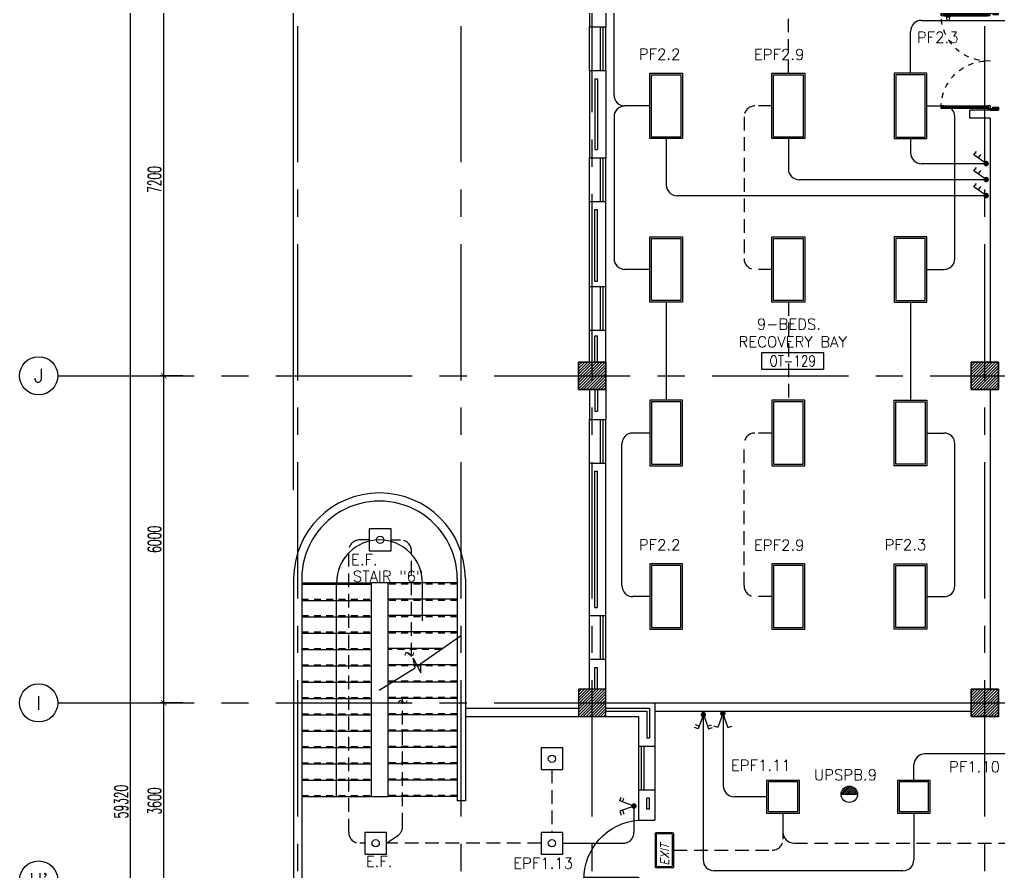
# Model space of a CAD drawing. Extents: x -0.3 to 91.9, y -1.1 to 78.4.
# Drawn here: x -0.35 to 17.6, y 33.88 to 49.5 of the extents above; entities that cross this region are included whole.
import ezdxf
from ezdxf.enums import TextEntityAlignment as Align

# ---------------------------------------------------------------- set-up
doc = ezdxf.new("R2010")
doc.units = 0
doc.header["$MEASUREMENT"] = 0
doc.header["$PDMODE"] = 34
for name, pattern in [('CENTERX2', [4, 2.5, -0.5, 0.5, -0.5]), ('HIDDEN', [0.375, 0.25, -0.125]), ('HIDDEN2', [0.1875, 0.125, -0.0625])]:
    doc.linetypes.add(name, pattern=pattern)
doc.layers.get('0').update_dxf_attribs({"linetype": 'CONTINUOUS'})
doc.layers.get('DEFPOINTS').update_dxf_attribs({"linetype": 'CONTINUOUS'})
for name, color, linetype in [('AX-CR', 11, 'CONTINUOUS'), ('AX-DIM', 11, 'CONTINUOUS'), ('AX-TXT', 2, 'CONTINUOUS'), ('AXES', 11, 'CENTERX2'), ('COL', 11, 'CONTINUOUS'), ('DOOR', 7, 'CONTINUOUS'), ('E-CLINE', 4, 'CONTINUOUS'), ('E-HLINE', 4, 'HIDDEN'), ('E-LITE', 4, 'CONTINUOUS'), ('E-SWITCH', 4, 'CONTINUOUS'), ('E-TEXT', 4, 'CONTINUOUS'), ('E-TRXT', 4, 'CONTINUOUS'), ('EL-LITE', 4, 'CONTINUOUS'), ('HAT', 11, 'CONTINUOUS'), ('INSUL', 11, 'CONTINUOUS'), ('RM-BOX', 11, 'CONTINUOUS'), ('RM-NAME', 11, 'CONTINUOUS'), ('RM-NO', 11, 'CONTINUOUS'), ('ROOF', 7, 'CONTINUOUS'), ('STR', 7, 'CONTINUOUS'), ('WALL', 11, 'CONTINUOUS'), ('WIN', 7, 'CONTINUOUS')]:
    doc.layers.add(name, color=color, linetype=linetype)
doc.styles.add('ITALICC', font='italicc')
doc.styles.add('ROMANS', font='ROMANS.shx', dxfattribs={"width": 0.6})
doc.dimstyles.new('STANDARD in', dxfattribs={"dimtxt": 0.24, "dimasz": 0.1, "dimexe": 0.07, "dimexo": 0.05, "dimgap": 0.05, "dimtad": 1, "dimdec": 0, "dimlfac": 1000, "dimzin": 0, "dimdsep": 46, "dimtxsty": 'ROMANS', "dimblk": 'ARCHTICK', "dimcen": 0.05, "dimdle": 0.05, "dimclrd": 7, "dimclre": 7, "dimclrt": 2, "dimadec": 0, "dimazin": 0, "dimtfac": 1, "dimtdec": 0, "dimtmove": 2, "dimatfit": 3, "dimldrblk": 'ARCHTICK', "dimfxl": 0, "dimtolj": 1, "dimtzin": 0, "dimarcsym": 0})

# ---------------------------------------------------------------- blocks, each defined once
blk = doc.blocks.new('*X109')
at = {"color": 0}
for p, q in [((31339, 149497), (31832, 149990)), ((31339, 149550), (31779, 149990)), ((31339, 149603), (31726, 149990)), ((31339, 149656), (31673, 149990)), ((31339, 149709), (31620, 149990)), ((31339, 149762), (31567, 149990)), ((31339, 149815), (31514, 149990)), ((31339, 149868), (31461, 149990)), ((31339, 149921), (31408, 149990)), ((31339, 149974), (31355, 149990)), ((31385, 149490), (31839, 149944)), ((31438, 149490), (31839, 149891)), ((31491, 149490), (31839, 149838)), ((31544, 149490), (31839, 149785)), ((31597, 149490), (31839, 149732)), ((31650, 149490), (31839, 149679)), ((31703, 149490), (31839, 149626)), ((31756, 149490), (31839, 149573)), ((31809, 149490), (31839, 149519))]:
    blk.add_line(p, q, dxfattribs=at)
blk = doc.blocks.new('*X108')
at = {"color": 0}
for p, q in [((24139, 149509), (24620, 149990)), ((24139, 149562), (24567, 149990)), ((24139, 149615), (24514, 149990)), ((24139, 149668), (24461, 149990)), ((24139, 149721), (24408, 149990)), ((24139, 149774), (24355, 149990)), ((24139, 149827), (24302, 149990)), ((24139, 149880), (24248, 149990)), ((24139, 149934), (24195, 149990)), ((24139, 149987), (24142, 149990)), ((24173, 149490), (24639, 149956)), ((24226, 149490), (24639, 149903)), ((24279, 149490), (24639, 149850)), ((24332, 149490), (24639, 149797)), ((24385, 149490), (24639, 149744)), ((24438, 149490), (24639, 149691)), ((24491, 149490), (24639, 149638)), ((24544, 149490), (24639, 149585)), ((24597, 149490), (24639, 149532))]:
    blk.add_line(p, q, dxfattribs=at)
blk = doc.blocks.new('*X105')
at = {"color": 0}
for p, q in [((31339, 155543), (31786, 155990)), ((31339, 155596), (31733, 155990)), ((31339, 155649), (31680, 155990)), ((31339, 155702), (31627, 155990)), ((31339, 155755), (31574, 155990)), ((31339, 155808), (31521, 155990)), ((31339, 155861), (31468, 155990)), ((31339, 155914), (31415, 155990)), ((31339, 155967), (31362, 155990)), ((31339, 155489), (31839, 155989)), ((31392, 155490), (31839, 155936)), ((31446, 155490), (31839, 155883)), ((31499, 155490), (31839, 155830)), ((31552, 155490), (31839, 155777)), ((31605, 155490), (31839, 155724)), ((31658, 155490), (31839, 155671)), ((31711, 155490), (31839, 155618)), ((31764, 155490), (31839, 155565)), ((31817, 155490), (31839, 155512))]:
    blk.add_line(p, q, dxfattribs=at)
blk = doc.blocks.new('*X104')
at = {"color": 0}
for p, q in [((24139, 155502), (24627, 155990)), ((24139, 155555), (24574, 155990)), ((24139, 155608), (24521, 155990)), ((24139, 155661), (24468, 155990)), ((24139, 155714), (24415, 155990)), ((24139, 155767), (24362, 155990)), ((24139, 155820), (24309, 155990)), ((24139, 155873), (24256, 155990)), ((24139, 155926), (24203, 155990)), ((24139, 155979), (24150, 155990)), ((24180, 155490), (24639, 155949)), ((24233, 155490), (24639, 155896)), ((24286, 155490), (24639, 155843)), ((24339, 155490), (24639, 155790)), ((24392, 155490), (24639, 155737)), ((24445, 155490), (24639, 155684)), ((24498, 155490), (24639, 155631)), ((24551, 155490), (24639, 155578)), ((24604, 155490), (24639, 155525))]:
    blk.add_line(p, q, dxfattribs=at)
blk = doc.blocks.new('RM1')
at = {"layer": 'RM-BOX'}
blk.add_lwpolyline([(570, -200), (-570, -200), (-570, -500), (570, -500)], close=True, dxfattribs=at)
at = {"layer": 'RM-NAME', "style": 'ROMANS'}
for tag, p in [('ROOMNAME1', (0, 324)), ('ROOMNAME2', (0, 0))]:
    blk.add_attdef(tag, text='', height=200, dxfattribs=at).set_placement(p, align=Align.MIDDLE)
at = {"layer": 'RM-NO', "style": 'ROMANS', "width": 0.8}
blk.add_attdef('ROOMNO', text='', height=200, dxfattribs=at).set_placement((0, -350), align=Align.MIDDLE)
blk = doc.blocks.new('AXL')
at = {"layer": 'AX-CR'}
blk.add_circle((-350, 0), 350, dxfattribs=at)
at = {"layer": 'AX-TXT', "style": 'ROMANS'}
blk.add_attdef('AX', text='', height=250, dxfattribs=at).set_placement((-350, 0), align=Align.MIDDLE)
blk = doc.blocks.new('_ARCHTICK')
at = {"color": 0, "linetype": 'ByBlock', "const_width": 0.15}
blk.add_lwpolyline([(-0.5, -0.5), (0.5, 0.5)], dxfattribs=at)
blk = doc.blocks.new('*D159')
at = {"layer": 'AX-DIM', "color": 7, "lineweight": -2, "ltscale": 0.3}
for p, q in [((9.805, 64.82), (1.613, 64.82)), ((1.683, 5.45), (1.683, 64.87)), ((10.483, 5.5), (1.613, 5.5))]:
    blk.add_line(p, q, dxfattribs=at)
at = {"layer": 'DEFPOINTS', "color": 0, "ltscale": 0.3}
for p in [(1.683, 64.82), (9.855, 64.82), (10.533, 5.5)]:
    blk.add_point(p, dxfattribs=at)
at = {"layer": 'AX-DIM', "color": 7, "lineweight": -2, "ltscale": 0.3, "xscale": 0.1, "yscale": 0.1, "zscale": 0.1}
for p, rotation in [((1.683, 64.82), 90), ((1.683, 5.5), 270)]:
    blk.add_blockref('_ARCHTICK', p, dxfattribs=dict(at, rotation=rotation))
at = {"layer": 'AX-DIM', "color": 2, "ltscale": 0.3, "insert": (1.513, 35.16), "char_height": 0.24, "attachment_point": 5, "rotation": 90, "style": 'ROMANS'}
blk.add_mtext('\\A1;59320', dxfattribs=at)
blk = doc.blocks.new('*D164')
at = {"layer": 'AX-DIM', "color": 7, "lineweight": -2, "ltscale": 0.3}
for p, q in [((2.645, 50.17), (2.225, 50.17)), ((2.295, 42.92), (2.295, 50.22)), ((2.645, 42.97), (2.225, 42.97))]:
    blk.add_line(p, q, dxfattribs=at)
at = {"layer": 'DEFPOINTS', "color": 0, "ltscale": 0.3}
for p in [(2.295, 50.17), (2.695, 50.17), (2.695, 42.97)]:
    blk.add_point(p, dxfattribs=at)
at = {"layer": 'AX-DIM', "color": 7, "lineweight": -2, "ltscale": 0.3, "xscale": 0.1, "yscale": 0.1, "zscale": 0.1}
for p, rotation in [((2.295, 50.17), 90), ((2.295, 42.97), 270)]:
    blk.add_blockref('_ARCHTICK', p, dxfattribs=dict(at, rotation=rotation))
at = {"layer": 'AX-DIM', "color": 2, "ltscale": 0.3, "insert": (2.125, 46.57), "char_height": 0.24, "attachment_point": 5, "rotation": 90, "style": 'ROMANS'}
blk.add_mtext('\\A1;7200', dxfattribs=at)
blk = doc.blocks.new('*D165')
at = {"layer": 'AX-DIM', "color": 7, "lineweight": -2, "ltscale": 0.3}
for p, q in [((2.645, 42.97), (2.225, 42.97)), ((2.295, 36.92), (2.295, 43.02)), ((2.645, 36.97), (2.225, 36.97))]:
    blk.add_line(p, q, dxfattribs=at)
at = {"layer": 'DEFPOINTS', "color": 0, "ltscale": 0.3}
for p in [(2.295, 42.97), (2.695, 42.97), (2.695, 36.97)]:
    blk.add_point(p, dxfattribs=at)
at = {"layer": 'AX-DIM', "color": 7, "lineweight": -2, "ltscale": 0.3, "xscale": 0.1, "yscale": 0.1, "zscale": 0.1}
for p, rotation in [((2.295, 42.97), 90), ((2.295, 36.97), 270)]:
    blk.add_blockref('_ARCHTICK', p, dxfattribs=dict(at, rotation=rotation))
at = {"layer": 'AX-DIM', "color": 2, "ltscale": 0.3, "insert": (2.125, 39.97), "char_height": 0.24, "attachment_point": 5, "rotation": 90, "style": 'ROMANS'}
blk.add_mtext('\\A1;6000', dxfattribs=at)
blk = doc.blocks.new('*D166')
at = {"layer": 'AX-DIM', "color": 7, "lineweight": -2, "ltscale": 0.3}
for p, q in [((2.295, 33.32), (2.295, 37.02)), ((2.645, 36.97), (2.225, 36.97)), ((2.645, 33.37), (2.225, 33.37))]:
    blk.add_line(p, q, dxfattribs=at)
at = {"layer": 'DEFPOINTS', "color": 0, "ltscale": 0.3}
for p in [(2.295, 36.97), (2.695, 36.97), (2.695, 33.37)]:
    blk.add_point(p, dxfattribs=at)
at = {"layer": 'AX-DIM', "color": 7, "lineweight": -2, "ltscale": 0.3, "xscale": 0.1, "yscale": 0.1, "zscale": 0.1}
for p, rotation in [((2.295, 36.97), 90), ((2.295, 33.37), 270)]:
    blk.add_blockref('_ARCHTICK', p, dxfattribs=dict(at, rotation=rotation))
at = {"layer": 'AX-DIM', "color": 2, "ltscale": 0.3, "insert": (2.125, 35.17), "char_height": 0.24, "attachment_point": 5, "rotation": 90, "style": 'ROMANS'}
blk.add_mtext('\\A1;3600', dxfattribs=at)
blk = doc.blocks.new('COL50')
at = {"layer": 'COL'}
blk.add_lwpolyline([(-250, 250), (-250, -250), (250, -250), (250, 250)], close=True, dxfattribs=at)
blk = doc.blocks.new('*D179')
at = {"layer": 'AX-DIM', "color": 7, "lineweight": -2, "ltscale": 0.3}
for p, q in [((4.675, 40.87), (4.675, 77.068)), ((9.9, 64.87), (9.9, 77.068)), ((4.625, 76.998), (9.95, 76.998))]:
    blk.add_line(p, q, dxfattribs=at)
at = {"layer": 'DEFPOINTS', "color": 0, "ltscale": 0.3}
for p in [(9.9, 76.998), (9.9, 64.82), (4.675, 40.82)]:
    blk.add_point(p, dxfattribs=at)
at = {"layer": 'AX-DIM', "color": 7, "lineweight": -2, "ltscale": 0.3, "xscale": 0.1, "yscale": 0.1, "zscale": 0.1, "rotation": 180}
blk.add_blockref('_ARCHTICK', (4.675, 76.998), dxfattribs=at)
at = {"layer": 'AX-DIM', "color": 7, "lineweight": -2, "ltscale": 0.3, "xscale": 0.1, "yscale": 0.1, "zscale": 0.1}
blk.add_blockref('_ARCHTICK', (9.9, 76.998), dxfattribs=at)
at = {"layer": 'AX-DIM', "color": 2, "ltscale": 0.3, "insert": (7.287, 77.168), "char_height": 0.24, "attachment_point": 5, "style": 'ROMANS'}
blk.add_mtext('\\A1;5225', dxfattribs=at)
blk = doc.blocks.new('A$C272A55A0')
at = {"layer": 'DOOR', "color": 0, "linetype": 'ByBlock'}
for p, q in [((0, 900), (0, 1050)), ((50, 1050), (0, 1050)), ((0, 900), (25, 900)), ((25, 950), (50, 950)), ((25, 900), (25, 950)), ((75, 900), (25, 900)), ((25, 850), (25, 900)), ((50, 950), (50, 1050)), ((75, 900), (75, 850)), ((1725, 900), (1775, 900)), ((1725, 900), (1725, 850)), ((1750, 950), (1750, 1050)), ((1750, 1050), (1800, 1050)), ((1775, 950), (1750, 950)), ((1775, 900), (1775, 950)), ((1800, 900), (1775, 900)), ((1775, 850), (1775, 900)), ((1800, 1050), (1800, 900)), ((42, 850), (25, 850)), ((58, 870), (42, 870)), ((42, 870), (42, 850)), ((58, 850), (58, 870)), ((75, 850), (58, 850)), ((1725, 850), (1742, 850)), ((1742, 870), (1758, 870)), ((1742, 850), (1742, 870)), ((1758, 870), (1758, 850)), ((1758, 850), (1775, 850)), ((25, 50), (42, 50)), ((25, 50), (25, 0)), ((25, 0), (75, 0)), ((75, 0), (25, 0)), ((42, 50), (42, 30)), ((42, 30), (58, 30)), ((58, 50), (75, 50)), ((58, 50), (58, 30)), ((75, 50), (75, 0)), ((1718, 160), (1709, 160)), ((1709, 95), (1709, 160)), ((1718, 95), (1709, 95)), ((1725, 173), (1718, 173)), ((1718, 173), (1718, 83)), ((1718, 95), (1718, 160)), ((1725, 83), (1718, 83)), ((1742, 50), (1725, 50)), ((1725, 50), (1725, 0)), ((1775, 0), (1725, 0)), ((1725, 0), (1775, 0)), ((1742, 50), (1742, 30)), ((1758, 30), (1742, 30)), ((1775, 50), (1758, 50)), ((1758, 50), (1758, 30)), ((1775, 173), (1782, 173)), ((1775, 83), (1782, 83)), ((1775, 50), (1775, 0)), ((1782, 173), (1782, 83)), ((1782, 160), (1791, 160)), ((1782, 95), (1782, 160)), ((1782, 95), (1791, 95)), ((1791, 95), (1791, 160))]:
    blk.add_line(p, q, dxfattribs=at)
at = {"layer": 'DOOR', "color": 9, "linetype": 'ByBlock'}
for p, q in [((50, 1050), (0, 1010)), ((50, 1050), (0, 937)), ((50, 1050), (37, 950)), ((1750, 1050), (1800, 1010)), ((1750, 1050), (1800, 937)), ((1750, 1050), (1763, 950))]:
    blk.add_line(p, q, dxfattribs=at)
at = {"layer": 'DOOR', "linetype": 'ByBlock'}
for p, q in [((25, 850), (25, 50)), ((42, 850), (42, 50)), ((58, 850), (58, 50)), ((75, 50), (75, 850)), ((1725, 50), (1725, 850)), ((1742, 850), (1742, 50)), ((1758, 850), (1758, 50)), ((1775, 850), (1775, 50))]:
    blk.add_line(p, q, dxfattribs=at)
at = {"layer": 'DOOR', "color": 0, "linetype": 'ByBlock'}
for centre in [(1676, 128), (1824, 128)]:
    blk.add_circle(centre, 32.4, dxfattribs=at)
at = {"layer": 'DOOR', "color": 9, "linetype": 'ByBlock'}
for centre, radius, start, end in [((50, 1050), 54.4, 203.2074, 270), ((50, 1050), 74.4, 227.7764, 270), ((50, 1050), 94.4, 238.0182, 270), ((50, 1050), 114, 244.0838, 257.3774), ((50, 1050), 134, 248.1598, 259.28), ((50, 1050), 154, 251.1053, 256.2858), ((50, 1050), 34.4, 180, 270), ((50, 1050), 14.4, 180, 270), ((1750, 1050), 14.4, 270, 0), ((1750, 1050), 34.4, 270, 0), ((1750, 1050), 54.4, 270, 336.7926), ((1750, 1050), 74.4, 270, 312.2236), ((1750, 1050), 94.4, 270, 301.9818), ((1750, 1050), 114, 282.6226, 295.9162), ((1750, 1050), 134, 280.72, 291.8402), ((1750, 1050), 154, 283.7142, 288.8947)]:
    blk.add_arc(centre, radius, start, end, dxfattribs=at)
at = {"layer": 'DOOR', "linetype": 'HIDDEN', "ltscale": 0.5}
for centre, start, end in [((50, 851), 268.3174, 3.2965), ((1750, 851), 176.7035, 271.6826)]:
    blk.add_arc(centre, 851, start, end, dxfattribs=at)
at = {"layer": 'WALL', "linetype": 'ByBlock'}
blk.add_line((1800, 900), (1800, 1050), dxfattribs=at)
blk = doc.blocks.new('EXIT')
at = {"layer": 'E-LITE', "color": 4}
for p, q in [((-0.32, 0.15), (-0.32, -0.15)), ((0.3, 0.17), (-0.3, 0.17)), ((0.32, -0.15), (0.32, 0.15)), ((-0.3, -0.17), (0.3, -0.17))]:
    blk.add_line(p, q, dxfattribs=at)
at = {"layer": 'E-LITE', "color": 8}
for p, q in [((-0.3, 0.13), (-0.3, -0.13)), ((0.28, 0.15), (-0.28, 0.15)), ((0.3, -0.13), (0.3, 0.13)), ((-0.28, -0.15), (0.28, -0.15))]:
    blk.add_line(p, q, dxfattribs=at)
at = {"layer": 'E-LITE', "color": 4}
for centre, start, end in [((-0.3, 0.15), 90, 180), ((0.3, 0.15), 360, 90), ((-0.3, -0.15), 180, 270), ((0.3, -0.15), 270, 0)]:
    blk.add_arc(centre, 0.02, start, end, dxfattribs=at)
at = {"layer": 'E-LITE', "color": 8}
for centre, start, end in [((-0.28, 0.13), 90, 180), ((0.28, 0.13), 0, 90), ((-0.28, -0.13), 180, 270), ((0.28, -0.13), 270, 0)]:
    blk.add_arc(centre, 0.02, start, end, dxfattribs=at)
at = {"layer": 'E-LITE', "color": 5, "style": 'ITALICC'}
blk.add_text('EXIT', height=0.15, dxfattribs=at).set_placement((-0.284, -0.078))
blk = doc.blocks.new('L44')
at = {"layer": 'E-LITE'}
blk.add_lwpolyline([(-0.61, 0.3), (-0.61, -0.3), (0.59, -0.3), (0.59, 0.3)], close=True, dxfattribs=at)
at = {"layer": 'E-LITE', "color": 8}
blk.add_lwpolyline([(-0.58, 0.27), (-0.58, -0.27), (0.56, -0.27), (0.56, 0.27)], close=True, dxfattribs=at)
blk = doc.blocks.new('L42')
at = {"layer": 'E-LITE'}
for p, q in [((0.3, 0.3), (-0.3, 0.3)), ((-0.3, 0.3), (-0.3, -0.3)), ((0.3, -0.3), (0.3, 0.3)), ((-0.3, -0.3), (0.3, -0.3))]:
    blk.add_line(p, q, dxfattribs=at)
at = {"layer": 'E-LITE', "color": 8}
blk.add_lwpolyline([(-0.27, 0.27), (-0.27, -0.27), (0.27, -0.27), (0.27, 0.27)], close=True, dxfattribs=at)
blk = doc.blocks.new('2G2W')
for p, q in [((0, 0), (0.517, 0.188)), ((0, 0), (0.517, -0.188)), ((0.423, 0.154), (0.372, 0.295)), ((0.517, 0.188), (0.466, 0.329)), ((0.423, -0.154), (0.372, -0.295)), ((0.517, -0.188), (0.466, -0.329))]:
    blk.add_line(p, q)
at = {"const_width": 0.1}
blk.add_lwpolyline([(-0.05, 0, 1), (0.05, 0, 1)], format="xyb", close=True, dxfattribs=at)
blk = doc.blocks.new('EL')
at = {"layer": 'EL-LITE'}
h = blk.add_hatch(dxfattribs=at)
h.set_pattern_fill('ANSI31', color=4, scale=0.2, style=0)
h.set_pattern_definition([(45, (587.071197, 567.777136), (-0.0176776695, 0.0176776695), [])])
h.paths.add_polyline_path([(0.15, 0, 1), (-0.15, 0)])
at = {"layer": 'EL-LITE', "color": 4}
blk.add_line((-0.15, 0), (0.15, 0), dxfattribs=at)
blk.add_circle((0, 0), 0.15, dxfattribs=at)

msp = doc.modelspace()

# ---------------------------------------------------------------- linework, layer by layer
for p, q in [((6.1, 39.1702), (6.1, 35.2502)), ((6.4, 39.1702), (6.1, 39.1702)), ((6.4, 39.1702), (6.4, 35.2502)), ((7.0066, 37.6902), (7.7379, 38.1979)), ((6.8662, 37.7888), (7.0066, 37.5199)), ((6.9013, 37.6134), (6.8662, 37.7888)), ((6.246, 37.2043), (6.9013, 37.6134)), ((7.0066, 37.5199), (7.0066, 37.6902)), ((6.5118, 37.3702), (6.4, 37.3702)), ((6.4797, 37.3502), (6.4, 37.3502)), ((6.1, 35.2502), (6.4, 35.2502))]:
    msp.add_line(p, q)
at = {"layer": 'AXES'}
for p, q in [((4.75, -1.1143), (4.75, 77.6984)), ((7.75, -1.1143), (7.75, 77.6984)), ((10.15, 43.805), (10.15, 77.6984)), ((17.35, -1.1143), (17.35, 77.6984)), ((10.15, -1.1143), (10.15, 43.805)), ((0.35, 42.97), (68.39, 42.97)), ((0.35, 36.97), (68.39, 36.97))]:
    msp.add_line(p, q, dxfattribs=at)
at = {"layer": 'COL'}
msp.add_lwpolyline([(17.1, 43.22), (17.1, 42.72), (17.6, 42.72), (17.6, 43.22)], close=True, dxfattribs=at)
at = {"layer": 'DOOR'}
msp.add_lwpolyline([(10, 33.72), (10, 33.77), (11, 33.77), (11, 33.72), (10, 33.72, -0.394043), (11, 34.82, -0.4142136)], format="xyb", dxfattribs=at)
at = {"layer": 'E-CLINE', "color": 4}
for p, q in [((10.5513, 48.1201), (10.5513, 51.1755)), ((11.2067, 47.9201), (10.7513, 47.9201)), ((16.2889, 47.9201), (16.6016, 47.9201)), ((10.5513, 47.7201), (10.5513, 45.1201)), ((16.8016, 45.1201), (16.8016, 47.7201)), ((11.2067, 44.9201), (10.7513, 44.9201)), ((16.2889, 44.9201), (16.6016, 44.9201)), ((11.2067, 41.9201), (10.894, 41.9201)), ((16.2889, 41.9201), (16.6016, 41.9201)), ((10.694, 39.1201), (10.694, 41.7201)), ((16.8016, 39.1201), (16.8016, 41.7201)), ((11.2067, 38.9201), (10.894, 38.9201)), ((16.2889, 38.9201), (16.6016, 38.9201))]:
    msp.add_line(p, q, dxfattribs=at)
at = {"layer": 'E-CLINE', "color": 4, "linetype": 'ByBlock'}
for p, q in [((16.1889, 49.4884), (17.7484, 49.4884)), ((15.9889, 48.5201), (15.9889, 49.2884)), ((11.5067, 44.3201), (11.5067, 42.5201)), ((15.9889, 44.3201), (15.9889, 42.5201)), ((18.2495, 36.0334), (16.2495, 36.0334)), ((16.0495, 35.549), (16.0495, 35.8334)), ((13.6495, 34.949), (13.6495, 34.4671))]:
    msp.add_line(p, q, dxfattribs=at)
for centre, start, end in [((16.1889, 49.2884), 90, 180), ((16.2495, 35.8334), 90, 180), ((13.8495, 34.599), 180, 270)]:
    msp.add_arc(centre, 0.2, start, end, dxfattribs=at)
at = {"layer": 'E-CLINE', "color": 4}
for centre, start, end in [((10.7513, 48.1201), 180, 270), ((10.7513, 47.7201), 90, 180), ((16.6016, 47.7201), 0, 90), ((10.7513, 45.1201), 180, 270), ((16.6016, 45.1201), 270, 0), ((10.894, 41.7201), 90, 180), ((16.6016, 41.7201), 0, 90), ((10.894, 39.1201), 180, 270), ((16.6016, 39.1201), 270, 0)]:
    msp.add_arc(centre, 0.2, start, end, dxfattribs=at)
at = {"layer": 'E-HLINE', "color": 4}
for p, q in [((13.7478, 48.5201), (13.7478, 49.6101)), ((13.4478, 47.9201), (13.1352, 47.9201)), ((12.9352, 47.7201), (12.9352, 45.1201)), ((13.4478, 44.9201), (13.1352, 44.9201)), ((13.7478, 44.3201), (13.7478, 42.5201)), ((13.4478, 41.9201), (13.1352, 41.9201)), ((12.9352, 39.1201), (12.9352, 41.7201)), ((6.0616, 39.9601), (5.8867, 39.9601)), ((6.4616, 39.9601), (6.6364, 39.9601)), ((5.6867, 34.595), (5.6867, 39.7601)), ((6.8364, 37.823), (6.8364, 39.7601)), ((13.4478, 38.9201), (13.1352, 38.9201)), ((6.6731, 34.7007), (6.6731, 37.0502)), ((9.4125, 35.745), (9.4125, 34.595)), ((6.3799, 34.395), (6.5858, 34.5355)), ((5.9799, 34.395), (5.8867, 34.395)), ((9.2125, 34.395), (6.3799, 34.395)), ((13.8495, 34.399), (20.6495, 34.399)), ((11.6452, 34.2671), (13.4495, 34.2671))]:
    msp.add_line(p, q, dxfattribs=at)
for centre, start, end in [((13.1352, 47.7201), 90, 180), ((13.1352, 45.1201), 180, 270), ((13.1352, 41.7201), 90, 180), ((5.8867, 39.7601), 90, 180), ((6.6364, 39.7601), 0, 90), ((13.1352, 39.1201), 180, 270), ((6.4731, 34.7007), 304.30135, 0), ((5.8867, 34.595), 180, 270), ((13.4495, 34.4671), 270, 0)]:
    msp.add_arc(centre, 0.2, start, end, dxfattribs=at)
at = {"layer": 'E-LITE'}
for points in [[(6.0616, 40.1601), (6.0616, 39.7601), (6.4616, 39.7601), (6.4616, 40.1601)], [(9.2125, 36.145), (9.2125, 35.745), (9.6125, 35.745), (9.6125, 36.145)], [(5.9799, 34.595), (5.9799, 34.195), (6.3799, 34.195), (6.3799, 34.595)], [(9.2125, 34.595), (9.2125, 34.195), (9.6125, 34.195), (9.6125, 34.595)]]:
    msp.add_lwpolyline(points, close=True, dxfattribs=at)
for centre in [(6.2616, 39.9601), (9.4125, 35.945), (6.1799, 34.395), (9.4125, 34.395)]:
    msp.add_circle(centre, 0.0667, dxfattribs=at)
at = {"layer": 'E-SWITCH', "color": 4}
for p, q in [((11.5067, 47.3201), (11.5067, 46.4732)), ((13.7478, 47.3201), (13.7478, 46.7667)), ((15.9889, 47.3201), (15.9889, 47.0603)), ((17.1516, 47.0238), (17.1954, 47.0846)), ((17.3747, 46.8603), (16.1889, 46.8603)), ((17.3747, 46.863), (17.1516, 47.0238)), ((17.2327, 46.9653), (17.2765, 47.0262)), ((17.1516, 46.7303), (17.1954, 46.7911)), ((17.3747, 46.5695), (17.1516, 46.7303)), ((17.2327, 46.6718), (17.2765, 46.7327)), ((17.3747, 46.5667), (13.9478, 46.5667)), ((17.1516, 46.4368), (17.1954, 46.4976)), ((17.3747, 46.276), (17.1516, 46.4368)), ((17.2327, 46.3783), (17.2765, 46.4392)), ((17.3747, 46.2732), (11.7067, 46.2732)), ((12.5542, 36.82), (12.5542, 35.449)), ((12.185, 36.7535), (12.185, 34.0914)), ((12.5464, 36.7739), (12.4523, 36.5155)), ((12.5464, 36.7739), (12.6404, 36.5155)), ((12.4523, 36.5155), (12.3819, 36.5412)), ((12.6404, 36.5155), (12.7109, 36.5412)), ((13.3495, 35.249), (12.7542, 35.249)), ((10.9166, 35.0774), (10.9166, 34.595)), ((16.0495, 34.949), (16.0495, 34.0914)), ((9.6125, 34.395), (10.7166, 34.395)), ((15.8495, 33.8914), (12.385, 33.8914))]:
    msp.add_line(p, q, dxfattribs=at)
at = {"layer": 'E-SWITCH', "color": 4, "const_width": 0.05}
for points in [[(17.395, 46.8484, 1), (17.3544, 46.8776, 1)], [(17.395, 46.5549, 1), (17.3544, 46.5841, 1)], [(17.395, 46.2614, 1), (17.3544, 46.2906, 1)], [(12.5464, 36.7989, -1), (12.5464, 36.7489, -1)]]:
    msp.add_lwpolyline(points, format="xyb", close=True, dxfattribs=at)
at = {"layer": 'E-SWITCH', "color": 4}
for centre, start, end in [((16.1889, 47.0603), 180, 270), ((13.9478, 46.7667), 180, 270), ((11.7067, 46.4732), 180, 270), ((12.7542, 35.449), 180, 270), ((10.7166, 34.595), 270, 0), ((12.385, 34.0914), 180, 270), ((15.8495, 34.0914), 270, 0)]:
    msp.add_arc(centre, 0.2, start, end, dxfattribs=at)
at = {"layer": 'INSUL'}
for p, q in [((10.2, 48.42), (10.2, 47.12)), ((10.2, 48.42), (10.25, 48.42)), ((10.25, 48.42), (10.25, 47.12)), ((10.2, 47.12), (10.25, 47.12)), ((10.2, 46.02), (10.25, 46.02)), ((10.2, 44.705), (10.2, 46.02)), ((10.25, 44.705), (10.25, 46.02)), ((10.2, 44.705), (10.25, 44.705)), ((10.2, 43.22), (10.2, 43.705)), ((10.2, 43.705), (10.25, 43.705)), ((10.25, 43.22), (10.25, 43.705)), ((10.2, 42.72), (10.2, 42.32)), ((10.25, 42.72), (10.25, 42.32)), ((10.2, 42.32), (10.25, 42.32)), ((10.2, 41.22), (10.25, 41.22)), ((10.2, 38.72), (10.2, 41.22)), ((10.25, 38.72), (10.25, 41.22)), ((10.2, 38.72), (10.25, 38.72)), ((10.2, 37.22), (10.2, 37.62)), ((10.2, 37.62), (10.25, 37.62)), ((10.25, 37.22), (10.25, 37.62)), ((10.4, 36.87), (11.2, 36.87)), ((10.4, 36.82), (11.15, 36.82)), ((11.15, 36.82), (11.15, 36.32)), ((11.2, 36.87), (11.2, 36.32)), ((11.2, 36.32), (11.15, 36.32)), ((11.2, 35.22), (11.15, 35.22)), ((11.15, 35.02), (11.15, 35.22)), ((11.2, 35.02), (11.2, 35.22)), ((11.2, 35.02), (11.15, 35.02))]:
    msp.add_line(p, q, dxfattribs=at)
at = {"layer": 'ROOF'}
for p, q in [((7.825, 36.87), (9.9, 36.87)), ((7.825, 36.72), (9.9, 36.72))]:
    msp.add_line(p, q, dxfattribs=at)
at = {"layer": 'STR'}
for p, q in [((4.825, 39.1702), (6.1, 39.1702)), ((4.825, 39.1502), (6.1, 39.1502)), ((5.4625, 35.2502), (5.4625, 39.1726)), ((7.675, 39.1702), (6.4, 39.1702)), ((7.0375, 38.4771), (7.0375, 39.1726)), ((4.825, 38.8502), (6.1, 38.8502)), ((7.675, 38.8702), (6.4, 38.8702)), ((4.825, 38.5502), (6.1, 38.5502)), ((7.675, 38.5702), (6.4, 38.5702)), ((4.825, 38.2502), (6.1, 38.2502)), ((7.675, 38.2702), (6.4, 38.2702)), ((4.825, 37.9502), (6.1, 37.9502)), ((7.4099, 37.9702), (6.4, 37.9702)), ((4.825, 37.6502), (6.1, 37.6502)), ((7.675, 37.6702), (6.4, 37.6702)), ((4.825, 37.3502), (6.1, 37.3502)), ((6.5118, 37.3702), (6.4, 37.3702)), ((6.4797, 37.3502), (6.4, 37.3502)), ((7.675, 37.3502), (6.4, 37.3502)), ((4.825, 37.0502), (6.1, 37.0502)), ((7.675, 37.0502), (6.4, 37.0502)), ((4.825, 36.7502), (6.1, 36.7502)), ((7.675, 36.7502), (6.4, 36.7502)), ((4.825, 36.4502), (6.1, 36.4502)), ((7.675, 36.4502), (6.4, 36.4502)), ((4.825, 36.1502), (6.1, 36.1502)), ((7.675, 36.1502), (6.4, 36.1502)), ((4.825, 35.8502), (6.1, 35.8502)), ((7.675, 35.8502), (6.4, 35.8502)), ((4.825, 35.5502), (6.1, 35.5502)), ((7.675, 35.5502), (6.4, 35.5502)), ((4.825, 35.2502), (6.1, 35.2502)), ((7.675, 35.2502), (6.4, 35.2502))]:
    msp.add_line(p, q, dxfattribs=at)
at = {"layer": 'STR', "linetype": 'HIDDEN2'}
for p, q in [((4.825, 39.1702), (6.1, 39.1702)), ((4.825, 39.1502), (6.1, 39.1502)), ((7.675, 39.1502), (6.4, 39.1502)), ((4.825, 38.8702), (6.1, 38.8702)), ((7.675, 38.8502), (6.4, 38.8502)), ((4.825, 38.5702), (6.1, 38.5702)), ((7.675, 38.5502), (6.4, 38.5502)), ((4.825, 38.2702), (6.1, 38.2702)), ((7.675, 38.2502), (6.4, 38.2502)), ((4.825, 37.9702), (6.1, 37.9702)), ((7.3811, 37.9502), (6.4, 37.9502)), ((4.825, 37.6702), (6.1, 37.6702)), ((7.675, 37.6502), (6.4, 37.6502)), ((4.825, 37.3702), (6.1, 37.3702)), ((7.675, 37.3702), (6.4, 37.3702)), ((4.825, 37.0702), (6.1, 37.0702)), ((7.675, 37.0702), (6.4, 37.0702)), ((4.825, 36.7702), (6.1, 36.7702)), ((7.675, 36.7702), (6.4, 36.7702)), ((4.825, 36.4702), (6.1, 36.4702)), ((7.675, 36.4702), (6.4, 36.4702)), ((4.825, 36.1702), (6.1, 36.1702)), ((7.675, 36.1702), (6.4, 36.1702)), ((4.825, 35.8702), (6.1, 35.8702)), ((7.675, 35.8702), (6.4, 35.8702)), ((4.825, 35.5702), (6.1, 35.5702)), ((7.675, 35.5702), (6.4, 35.5702)), ((4.825, 35.2702), (6.1, 35.2702)), ((7.675, 35.2702), (6.4, 35.2702))]:
    msp.add_line(p, q, dxfattribs=at)
at = {"layer": 'STR'}
msp.add_arc((6.25, 39.1726), 0.7875, 0, 180, dxfattribs=at)
at = {"layer": 'WALL'}
for p, q in [((10.1, 49.92), (10.1, 49.37)), ((10.4, 49.92), (10.4, 49.37)), ((10.1, 49.37), (10.4, 49.37)), ((10.1, 48.57), (10.1, 46.97)), ((10.1, 48.57), (10.4, 48.57)), ((10.4, 48.57), (10.4, 46.97)), ((17.6, 47.845), (17.075, 47.845)), ((17.075, 47.695), (17.075, 47.845)), ((17.45, 47.695), (17.075, 47.695)), ((17.45, 47.695), (17.45, 43.22)), ((10.1, 46.97), (10.4, 46.97)), ((10.1, 46.17), (10.4, 46.17)), ((10.1, 44.605), (10.1, 46.17)), ((10.4, 44.605), (10.4, 46.17)), ((10.1, 44.605), (10.4, 44.605)), ((10.1, 44.605), (10.4, 44.605)), ((10.1, 43.22), (10.1, 43.805)), ((10.1, 43.805), (10.4, 43.805)), ((10.1, 43.805), (10.4, 43.805)), ((10.4, 43.22), (10.4, 43.805)), ((10.1, 42.72), (10.1, 42.17)), ((10.4, 42.72), (10.4, 42.17)), ((17.45, 42.72), (17.45, 37.22)), ((10.1, 42.17), (10.4, 42.17)), ((10.1, 41.37), (10.4, 41.37)), ((10.1, 38.57), (10.1, 41.37)), ((10.4, 38.57), (10.4, 41.37)), ((4.675, 39.2455), (4.675, 33.47)), ((4.825, 39.2455), (4.825, 33.62)), ((7.675, 39.2455), (7.675, 35.17)), ((7.825, 39.2455), (7.825, 35.17)), ((10.1, 38.57), (10.4, 38.57)), ((10.1, 37.22), (10.1, 37.77)), ((10.1, 37.77), (10.4, 37.77)), ((10.4, 37.22), (10.4, 37.77)), ((10.4, 36.97), (17.1, 36.97)), ((11.3, 36.97), (11.3, 36.17)), ((11.3, 36.82), (17.1, 36.82)), ((10.4, 36.72), (11, 36.72)), ((11, 36.72), (11, 36.17)), ((11.3, 36.17), (11, 36.17)), ((11.3, 35.37), (11, 35.37)), ((11, 35.37), (11, 34.82)), ((11.3, 35.37), (11.3, 34.82)), ((11, 34.82), (11.3, 34.82))]:
    msp.add_line(p, q, dxfattribs=at)
at = {"layer": 'WALL', "linetype": 'ByBlock', "ltscale": 0.3}
msp.add_line((7.825, 35.17), (7.6749, 35.17), dxfattribs=at)
for points in [[(9.9, 43.22), (10.4, 43.22), (10.4, 42.72), (9.9, 42.72)], [(17.6, 42.72), (17.1, 42.72), (17.1, 43.22), (17.6, 43.22)], [(17.1, 37.22), (17.6, 37.22), (17.6, 36.72), (17.1, 36.72)]]:
    msp.add_lwpolyline(points, close=True, dxfattribs=at)
at = {"layer": 'WALL'}
msp.add_lwpolyline([(10.4, 37.22), (9.9, 37.22), (9.9, 36.72), (10.4, 36.72)], close=True, dxfattribs=at)
for radius, end in [(1.575, 180), (1.425, 180.00002)]:
    msp.add_arc((6.25, 39.2455), radius, 0, end, dxfattribs=at)
at = {"layer": 'WIN'}
for p, q in [((10.1, 48.57), (10.1, 49.37)), ((10.3, 48.57), (10.3, 49.37)), ((10.35, 48.57), (10.35, 49.37)), ((10.4, 48.57), (10.4, 49.37)), ((10.1, 46.17), (10.1, 46.97)), ((10.3, 46.17), (10.3, 46.97)), ((10.35, 46.17), (10.35, 46.97)), ((10.4, 46.17), (10.4, 46.97)), ((10.1, 43.805), (10.1, 44.605)), ((10.3, 43.805), (10.3, 44.605)), ((10.35, 43.805), (10.35, 44.605)), ((10.4, 43.805), (10.4, 44.605)), ((10.1, 41.37), (10.1, 42.17)), ((10.3, 41.37), (10.3, 42.17)), ((10.35, 41.37), (10.35, 42.17)), ((10.4, 41.37), (10.4, 42.17)), ((10.1, 37.77), (10.1, 38.57)), ((10.3, 37.77), (10.3, 38.57)), ((10.35, 37.77), (10.35, 38.57)), ((10.4, 37.77), (10.4, 38.57)), ((11, 36.17), (11, 35.37)), ((11.05, 36.17), (11.05, 35.37)), ((11.1, 36.17), (11.1, 35.37)), ((11.3, 36.17), (11.3, 35.37))]:
    msp.add_line(p, q, dxfattribs=at)

# ---------------------------------------------------------------- block references
at = {"layer": 'AXES', "xscale": 0.0009999999892897904, "yscale": 0.000999999996565748, "zscale": 0.001}
for p, values in [((0.35, 42.97), {'AX': 'J'}), ((0.35, 36.97), {'AX': 'I'}), ((0.35, 33.72), {'AX': "H'"})]:
    msp.add_blockref('AXL', p, dxfattribs=at).add_auto_attribs(values)
at = {"layer": 'COL', "xscale": 0.0009999999892897904, "yscale": 0.000999999996565748, "zscale": 0.001}
for p in [(10.15, 42.97), (10.15, 36.97), (17.35, 36.97)]:
    msp.add_blockref('COL50', p, dxfattribs=at)
at = {"layer": 'DOOR', "color": 0, "linetype": 'ByBlock', "xscale": -0.000999999996565748, "yscale": 0.000999999996565748, "zscale": 0.001, "rotation": 270}
msp.add_blockref('A$C272A55A0', (16.5496, 47.845), dxfattribs=at)
at = {"layer": 'E-LITE', "xscale": -1}
for p, rotation in [((11.5067, 47.9296), 270), ((13.7478, 47.9296), 270), ((11.5067, 44.9296), 270), ((13.7478, 44.9296), 270), ((15.9889, 41.9106), 90), ((15.9889, 38.9106), 90)]:
    msp.add_blockref('L44', p, dxfattribs=dict(at, rotation=rotation))
at = {"layer": 'E-LITE'}
for name, p, rotation in [('L44', (15.9889, 47.9296), 90), ('L44', (15.9889, 44.9296), 90), ('L44', (11.5067, 41.9106), 270), ('L44', (13.7478, 41.9106), 270), ('L44', (11.5067, 38.9106), 270), ('L44', (13.7478, 38.9106), 270), ('L42', (13.6495, 35.249), 270), ('L42', (16.0495, 35.249), 270), ('EXIT', (11.4752, 34.2671), 90)]:
    msp.add_blockref(name, p, dxfattribs=dict(at, rotation=rotation))
msp.add_blockref('EL', (14.8658, 35.2927), dxfattribs=at)
at = {"layer": 'E-SWITCH', "color": 4, "xscale": -0.5, "yscale": 0.5, "zscale": 0.5, "rotation": 90}
msp.add_blockref('2G2W', (12.1897, 36.7536), dxfattribs=at)
at = {"layer": 'E-SWITCH', "color": 4, "xscale": -0.5, "yscale": 0.5, "zscale": 0.5}
msp.add_blockref('2G2W', (10.9166, 35.0774), dxfattribs=at)
at = {"layer": 'HAT', "xscale": 0.0009999999892897904, "yscale": 0.000999999996565748, "zscale": 0.001}
for name in ['*X104', '*X105', '*X108', '*X109']:
    msp.add_blockref(name, (-14.2392, -112.7697), dxfattribs=at)
at = {"layer": 'RM-NAME', "xscale": 0.0009999999892897904, "yscale": 0.000999999996565748, "zscale": 0.001}
msp.add_blockref('RM1', (13.8274, 43.5921), dxfattribs=at).add_auto_attribs({'ROOMNO': 'OT-129', 'ROOMNAME2': 'RECOVERY BAY', 'ROOMNAME1': '9-BEDS. '})

# ---------------------------------------------------------------- texts
at = {"layer": 'E-TEXT', "color": 4, "style": 'ROMANS'}
for s, p in [(' PF2.3', (15.9677, 49.077)), (' PF2.2', (10.8688, 48.7683)), ('EPF2.9', (13.1158, 48.7626)), (' PF2.2', (10.8688, 39.7683)), ('EPF2.9', (13.1158, 39.7626)), (' PF2.3', (15.3764, 39.7683)), ('EPF1.11', (12.694, 35.7238)), ('PF1.10', (16.6944, 35.697)), ('EPF1.13', (8.7015, 33.9284))]:
    msp.add_text(s, height=0.2, dxfattribs=at).set_placement(p)
for p in [(6.8989, 37.9515), (6.7802, 37.0723)]:
    msp.add_text('~', height=0.2, rotation=180, dxfattribs=at).set_placement(p)
at = {"layer": 'E-TRXT', "color": 4, "style": 'ROMANS'}
msp.add_text('UPSPB.9', height=0.2, dxfattribs=at).set_placement((14.2163, 35.5495))
at = {"layer": 'RM-NAME', "style": 'ROMANS'}
for s, p in [('E.F.', (5.9717, 39.5955)), ('STAIR "6"', (6.4093, 39.2904)), ('E.F.', (6.2444, 34.0607))]:
    msp.add_text(s, height=0.2, dxfattribs=at).set_placement(p, align=Align.MIDDLE)

# ---------------------------------------------------------------- dimensions: what is measured, and where the dimension line sits
at = {"layer": 'AX-DIM'}
dim = msp.add_linear_dim(base=(9.9, 76.9984), p1=(4.675, 40.82), p2=(9.9, 64.82), dimstyle='STANDARD in', dxfattribs=at)
dim.commit()
dim.dimension.update_dxf_attribs({"geometry": '*D179', "text_midpoint": (7.2875, 77.1684)})
for base, p1, p2, picture, middle in [((1.6833, 64.82), (10.5333, 5.5), (9.8548, 64.82), '*D159', (1.5133, 35.16)), ((2.2948, 50.17), (2.6948, 42.97), (2.6948, 50.17), '*D164', (2.1248, 46.57)), ((2.2948, 42.97), (2.6948, 36.97), (2.6948, 42.97), '*D165', (2.1248, 39.97)), ((2.2948, 36.97), (2.6948, 33.37), (2.6948, 36.97), '*D166', (2.1248, 35.17))]:
    dim = msp.add_linear_dim(base=base, p1=p1, p2=p2, angle=90, dimstyle='STANDARD in', dxfattribs=at)
    dim.commit()
    dim.dimension.update_dxf_attribs({"geometry": picture, "text_midpoint": middle})

doc.saveas('drawing.dxf')
